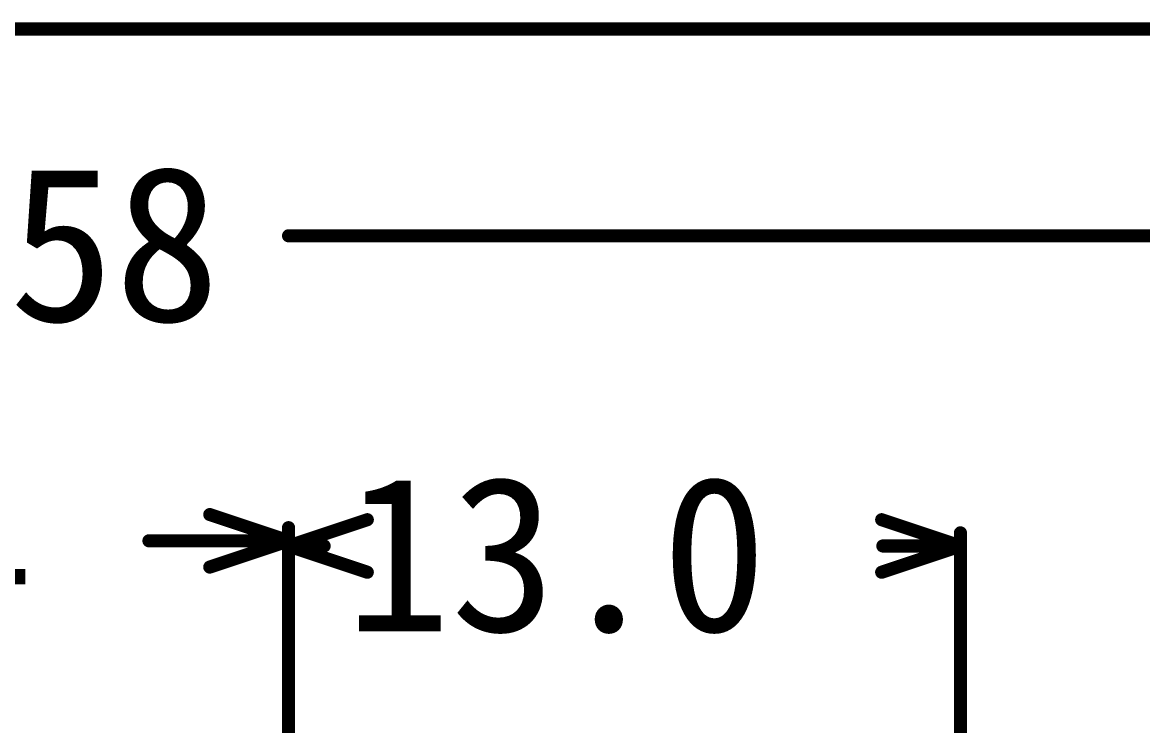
# Model space of a CAD drawing. Header units: millimetres. Extents: x 4 to 123, y 21 to 97.
# Drawn here: x 75.25 to 96.93, y 81.93 to 95.53 of the extents above; entities that cross this region are included whole.
import ezdxf

# ---------------------------------------------------------------- set-up
doc = ezdxf.new("R2010")
doc.units = ezdxf.units.MM
doc.layers.add('Mechanical9', color=56, linetype='Continuous')

msp = doc.modelspace()

# ---------------------------------------------------------------- linework, layer by layer
at = {"layer": 'Mechanical9', "const_width": 0.254}
for points in [[(70.399, 95.4), (110.4, 95.4)], [(80.399, 91.4), (106.9, 91.4)], [(78.876, 86.008), (80.4, 85.5)], [(80.4, 85.4), (81.924, 85.908)], [(80.4, 78.109), (80.4, 85.754)], [(91.876, 85.908), (93.4, 85.4)], [(77.698, 85.5), (80.4, 85.5)], [(78.876, 84.992), (80.4, 85.5)], [(80.4, 78.109), (80.4, 85.654)], [(93.4, 79.329), (93.4, 85.654)], [(80.4, 85.4), (81.089, 85.4)], [(80.4, 85.4), (81.924, 84.892)], [(91.876, 84.892), (93.4, 85.4)], [(91.898, 85.4), (93.4, 85.4)]]:
    msp.add_lwpolyline(points, dxfattribs=at)
at = {"layer": 'Mechanical9', "const_width": 0.127}
for points in [[(80.336, 91.4, 1), (80.463, 91.4, 1)], [(78.812, 86.008, 1), (78.939, 86.008, 1)], [(80.336, 85.754, 1), (80.463, 85.754, 1)], [(81.86, 85.908, 1), (81.987, 85.908, 1)], [(91.813, 85.908, 1), (91.94, 85.908, 1)], [(77.635, 85.5, 1), (77.762, 85.5, 1)], [(80.336, 85.654, 1), (80.463, 85.654, 1)], [(80.336, 85.5, 1), (80.463, 85.5, 1)], [(80.336, 85.5, 1), (80.463, 85.5, 1)], [(80.336, 85.5, 1), (80.463, 85.5, 1)], [(93.337, 85.654, 1), (93.464, 85.654, 1)], [(80.336, 85.4, 1), (80.463, 85.4, 1)], [(80.336, 85.4, 1), (80.463, 85.4, 1)], [(80.336, 85.4, 1), (80.463, 85.4, 1)], [(81.025, 85.4, 1), (81.152, 85.4, 1)], [(91.835, 85.4, 1), (91.962, 85.4, 1)], [(93.337, 85.4, 1), (93.464, 85.4, 1)], [(93.337, 85.4, 1), (93.464, 85.4, 1)], [(93.337, 85.4, 1), (93.464, 85.4, 1)], [(78.812, 84.992, 1), (78.939, 84.992, 1)], [(81.86, 84.892, 1), (81.987, 84.892, 1)], [(91.813, 84.892, 1), (91.94, 84.892, 1)]]:
    msp.add_lwpolyline(points, format="xyb", close=True, dxfattribs=at)

# ---------------------------------------------------------------- texts
at = {"layer": 'Mechanical9'}
for s, p in [('58', (74.994, 89.748)), ('15.4', (67.295, 83.848)), ('13.0', (81.495, 83.748))]:
    msp.add_text(s, height=3, dxfattribs=at).set_placement(p)

doc.saveas('drawing.dxf')
